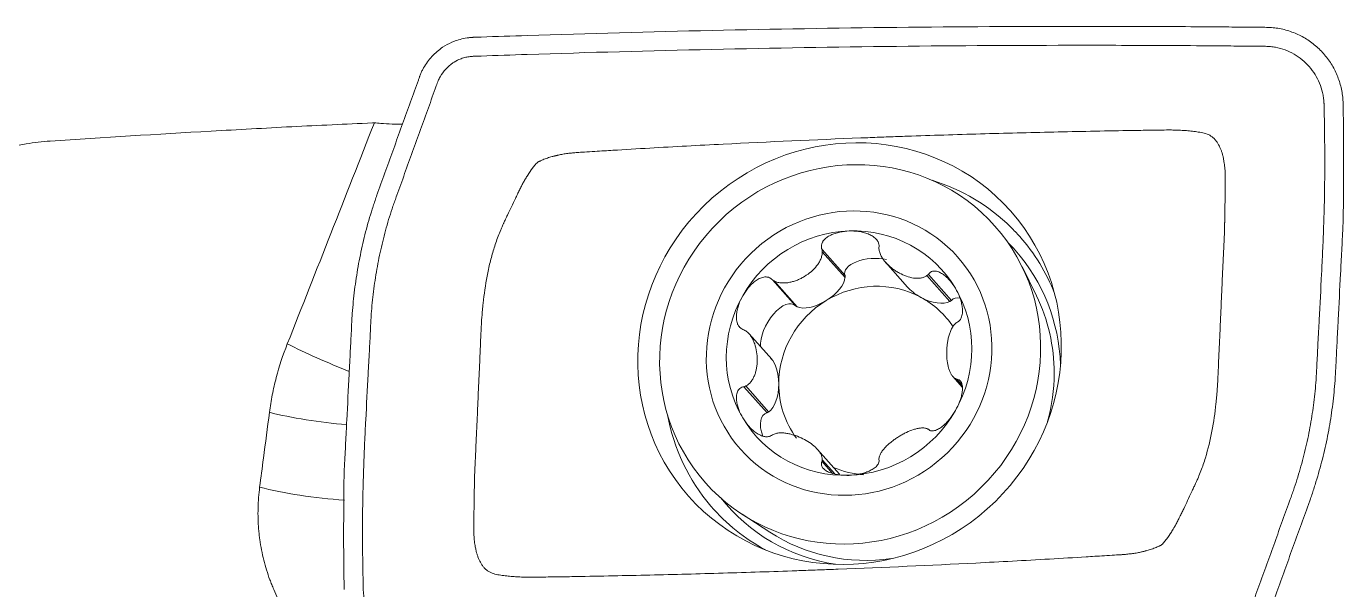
# Model space of a CAD drawing. Header units: millimetres. Extents: x -22 to 222, y -41 to 42.
# Drawn here: x 196.38 to 210, y 9.14 to 14.96 of the extents above; entities that cross this region are included whole.
import ezdxf

# ---------------------------------------------------------------- set-up
doc = ezdxf.new("R2010")
doc.units = ezdxf.units.MM
doc.layers.add('1', color=4, linetype='Continuous')

msp = doc.modelspace()

# ---------------------------------------------------------------- linework, layer by layer
at = {"layer": '1', "lineweight": 18}
for p, q in [((204.606, 12.654), (204.844, 12.385)), ((205.264, 12.523), (205.49, 12.267)), ((205.706, 12.398), (205.945, 12.129)), ((206.823, 12.177), (206.674, 12.481)), ((204.093, 12.342), (204.332, 12.073)), ((204.844, 12.385), (204.844, 12.366)), ((205.945, 12.129), (205.928, 12.119)), ((204.349, 12.064), (204.332, 12.073)), ((204.086, 11.52), (203.853, 11.783)), ((205.958, 11.342), (206.056, 11.231)), ((206, 11.313), (206.055, 11.251)), ((203.799, 11.236), (204.038, 10.967)), ((204.054, 10.977), (204.038, 10.967)), ((204.786, 10.333), (204.559, 10.588)), ((204.606, 10.463), (204.714, 10.34)), ((203.782, 9.917), (204.066, 9.733))]:
    msp.add_line(p, q, dxfattribs=at)
at = {"layer": '1', "lineweight": 13}
for p, q in [((204.607, 12.633), (204.844, 12.366)), ((204.112, 12.331), (204.349, 12.064)), ((205.691, 12.386), (205.928, 12.119)), ((205.985, 11.32), (206.056, 11.24)), ((203.818, 11.244), (204.054, 10.977)), ((204.607, 10.48), (204.737, 10.334))]:
    msp.add_line(p, q, dxfattribs=at)
at = {"layer": '1', "lineweight": 18}
for centre, major_axis in [((204.891, 11.579), (-1.664, -1.475)), ((204.897, 11.571), (1.497, 1.327))]:
    msp.add_ellipse(centre, major_axis=major_axis, ratio=0.965134, dxfattribs=at)
at = {"layer": '1', "lineweight": 13}
for centre, major_axis, ratio, start_param, end_param in [((205.064, 11.384), (1.586, 1.406), 0.965134, 0.063981, 0.531097), ((205.114, 11.328), (1.489, 1.32), 0.965134, 0, 0.055145), ((205.114, 11.328), (1.489, 1.32), 0.965134, -0.673704, 0), ((199.633, 11.557), (0.925, -0.38), 0.118622, -2.166191, -1.430372), ((199.497, 11.041), (0.993, -0.122), 0.176664, -2.204497, -1.353069), ((205.064, 11.384), (1.586, 1.406), 0.965134, 2.610438, 3.126248), ((199.402, 10.266), (0.993, -0.122), 0.176664, -2.212127, -1.279245), ((205.114, 11.328), (1.489, 1.32), 0.965134, 3.086488, -2.467946)]:
    msp.add_ellipse(centre, major_axis=major_axis, ratio=ratio, start_param=start_param, end_param=end_param, dxfattribs=at)
msp.add_ellipse((204.886, 11.584), major_axis=(1.122, 0.995), ratio=0.965134, dxfattribs=at)
at = {"layer": '1', "lineweight": 18}
for centre, major_axis, ratio, start_param, end_param in [((204.886, 11.584), (0.965, 0.855), 0.965134, 0.863026, 1.910223), ((204.886, 11.584), (0.965, 0.855), 0.965134, -0.184172, 0.863026), ((205.064, 11.384), (1.586, 1.406), 0.965134, 0, 0.063981), ((205.064, 11.384), (1.586, 1.406), 0.965134, -0.339812, 0), ((205.138, 12.419), (0.298, 0.014), 0.483959, 1.076639, -3.00289), ((204.576, 12.249), (0.257, 0.158), 0.471181, -1.578537, -0.291653), ((205.138, 11.3), (0.744, 0.66), 0.965134, 0.339427, 1.386624), ((205.7, 12.288), (0.259, -0.137), 0.500535, -2.249153, -1.585684), ((204.886, 11.584), (0.965, 0.855), 0.965134, 1.910223, 2.957421), ((204.164, 11.825), (0.151, 0.261), 0.47365, -0.147261, 2.539477), ((205.138, 11.3), (0.744, 0.66), 0.965134, 1.386624, 2.433822), ((204.576, 12.249), (0.257, 0.158), 0.471181, -2.865422, -1.578537), ((205.138, 11.3), (0.744, 0.66), 0.965134, -0.139159, 0.339427), ((205.7, 12.288), (0.259, -0.137), 0.500535, -1.585684, -0.298799), ((206.112, 11.893), (0.148, -0.252), 0.50343, 2.703432, -2.9721), ((204.886, 11.584), (0.965, 0.855), 0.965134, -1.23137, -0.184172), ((205.129, 11.31), (1.427, 1.265), 0.965134, -0.707771, -0.260683), ((204.014, 11.26), (0.003, 0.296), 0.489292, -1.548229, -0.437223), ((205.129, 11.31), (1.427, 1.265), 0.965134, -0.977064, -0.707771), ((204.014, 11.26), (0.003, 0.296), 0.489292, -2.835113, -1.548229), ((205.138, 11.3), (-0.744, -0.66), 0.965134, -0.707771, -0.087912), ((204.886, 11.584), (0.965, 0.855), 0.965134, 2.957421, -2.278567), ((204.164, 10.706), (0.148, -0.252), 0.50343, 2.989339, -1.927234), ((204.886, 11.584), (0.965, 0.855), 0.965134, -2.278567, -1.23137), ((205.138, 11.3), (0.744, 0.66), 0.965134, -2.714333, -2.379098), ((205.064, 11.384), (1.586, 1.406), 0.965134, 3.126248, -2.801741), ((205.129, 11.31), (1.427, 1.265), 0.965134, -2.880869, -2.173815)]:
    msp.add_ellipse(centre, major_axis=major_axis, ratio=ratio, start_param=start_param, end_param=end_param, dxfattribs=at)
for points, knots in [([(201, 14.85), (200.996, 14.849), (200.987, 14.849), (200.971, 14.848), (200.935, 14.844), (200.881, 14.835), (200.824, 14.817), (200.756, 14.79), (200.671, 14.743), (200.568, 14.656), (200.503, 14.566), (200.469, 14.502), (200.457, 14.474), (200.449, 14.454), (200.446, 14.446), (200.445, 14.443)], [0, 0, 0, 0, 0.016627, 0.041512, 0.066396, 0.165935, 0.265474, 0.315244, 0.464552, 0.66363, 0.862708, 0.912477, 0.962247, 0.987131, 1, 1, 1, 1]), ([(208.71, 14.958), (208.556, 14.959), (208.083, 14.962), (206.973, 14.965), (205.381, 14.956), (203.47, 14.924), (202.033, 14.885), (201.231, 14.858), (201.05, 14.851), (201.025, 14.85), (201.009, 14.85), (201.002, 14.85), (201, 14.85)], [0, 0, 0, 0, 0.060095, 0.184039, 0.431927, 0.679814, 0.927702, 0.989674, 0.993547, 0.997421, 0.999357, 1, 1, 1, 1]), ([(209.202, 14.953), (209.191, 14.953), (209.112, 14.954), (208.953, 14.955), (208.799, 14.957), (208.715, 14.957), (208.71, 14.958)], [0, 0, 0, 0, 0.058969, 0.484374, 0.970551, 1, 1, 1, 1]), ([(209.995, 14.158), (209.995, 14.159), (209.995, 14.166), (209.994, 14.179), (209.992, 14.213), (209.987, 14.264), (209.97, 14.352), (209.936, 14.458), (209.875, 14.577), (209.795, 14.684), (209.699, 14.776), (209.589, 14.852), (209.467, 14.908), (209.359, 14.938), (209.27, 14.95), (209.225, 14.953), (209.203, 14.953)], [0, 0, 0, 0, 0.003982, 0.017442, 0.030902, 0.08474, 0.138579, 0.246257, 0.353934, 0.461612, 0.56929, 0.676967, 0.784645, 0.892322, 0.946161, 1, 1, 1, 1]), ([(209.192, 14.757), (209.21, 14.756), (209.245, 14.755), (209.313, 14.745), (209.396, 14.722), (209.488, 14.679), (209.573, 14.62), (209.646, 14.549), (209.706, 14.467), (209.753, 14.376), (209.779, 14.295), (209.792, 14.227), (209.796, 14.189), (209.797, 14.164), (209.798, 14.151), (209.798, 14.137), (209.798, 14.117), (209.799, 14.092), (209.801, 13.994), (209.803, 13.826), (209.805, 13.588), (209.804, 13.351), (209.801, 13.154), (209.797, 13.025), (209.796, 12.971), (209.795, 12.951), (209.795, 12.939), (209.794, 12.929), (209.794, 12.919), (209.793, 12.907), (209.793, 12.892), (209.791, 12.842), (209.788, 12.758), (209.781, 12.6), (209.768, 12.323), (209.751, 12.007), (209.735, 11.701), (209.727, 11.542), (209.722, 11.444), (209.72, 11.395), (209.715, 11.317), (209.705, 11.181), (209.682, 10.988), (209.643, 10.757), (209.591, 10.528), (209.538, 10.34), (209.496, 10.209), (209.471, 10.135), (209.403, 9.949), (209.287, 9.627), (209.15, 9.248), (209.067, 9.016), (209.033, 8.924), (209.027, 8.907), (209.021, 8.892), (209.013, 8.874), (208.991, 8.831), (208.948, 8.771), (208.879, 8.713), (208.822, 8.681), (208.777, 8.663), (208.739, 8.652), (208.703, 8.645), (208.679, 8.643), (208.667, 8.642), (208.654, 8.641), (208.634, 8.641), (208.609, 8.64), (208.43, 8.634), (207.625, 8.606), (206.192, 8.567), (204.283, 8.535), (202.693, 8.526), (201.58, 8.529), (201.023, 8.533), (200.745, 8.536), (200.606, 8.537), (200.537, 8.538), (200.5, 8.538), (200.48, 8.538), (200.467, 8.539), (200.459, 8.539), (200.45, 8.539), (200.436, 8.54), (200.407, 8.542), (200.347, 8.55), (200.264, 8.573), (200.171, 8.617), (200.087, 8.675), (200.014, 8.746), (199.953, 8.828), (199.907, 8.919), (199.88, 9), (199.868, 9.068), (199.864, 9.106), (199.862, 9.131), (199.862, 9.144), (199.861, 9.158), (199.861, 9.178), (199.861, 9.203), (199.859, 9.301), (199.856, 9.47), (199.854, 9.707), (199.855, 9.944), (199.859, 10.142), (199.862, 10.27), (199.864, 10.324), (199.865, 10.344), (199.865, 10.357), (199.865, 10.366), (199.866, 10.376), (199.866, 10.389), (199.867, 10.404), (199.868, 10.453), (199.871, 10.537), (199.878, 10.695), (199.892, 10.972), (199.909, 11.288), (199.925, 11.595), (199.933, 11.753), (199.938, 11.852), (199.94, 11.901), (199.944, 11.979), (199.955, 12.114), (199.978, 12.308), (200.017, 12.538), (200.068, 12.767), (200.121, 12.956), (200.163, 13.086), (200.189, 13.16), (200.256, 13.346), (200.372, 13.668), (200.509, 14.047), (200.593, 14.279), (200.626, 14.371), (200.632, 14.388), (200.638, 14.403), (200.646, 14.421), (200.669, 14.465), (200.712, 14.524), (200.78, 14.582), (200.837, 14.614), (200.882, 14.632), (200.921, 14.644), (200.957, 14.65), (200.98, 14.652), (200.992, 14.653), (201.006, 14.654), (201.025, 14.654), (201.05, 14.655), (201.229, 14.662), (202.035, 14.689), (203.467, 14.728), (205.376, 14.76), (206.967, 14.769), (208.08, 14.766), (208.636, 14.762), (208.944, 14.759), (209.103, 14.758), (209.183, 14.757), (209.192, 14.757)], [0, 0, 0, 0, 0.001953, 0.003906, 0.007812, 0.011719, 0.015625, 0.019531, 0.023438, 0.027344, 0.03125, 0.033203, 0.035156, 0.035645, 0.036133, 0.036621, 0.037109, 0.038086, 0.039062, 0.046875, 0.054688, 0.0625, 0.070312, 0.074219, 0.075195, 0.075684, 0.076172, 0.076416, 0.07666, 0.077148, 0.077637, 0.078125, 0.082031, 0.085938, 0.09375, 0.109375, 0.117188, 0.124023, 0.125, 0.126953, 0.128906, 0.132812, 0.140625, 0.148438, 0.15625, 0.164062, 0.167969, 0.169922, 0.171875, 0.1875, 0.203125, 0.210938, 0.211914, 0.212402, 0.212891, 0.213867, 0.214844, 0.21875, 0.222656, 0.225586, 0.226562, 0.228516, 0.230469, 0.230957, 0.231445, 0.231934, 0.232422, 0.233398, 0.234375, 0.25, 0.3125, 0.375, 0.4375, 0.46875, 0.484375, 0.492188, 0.496094, 0.498047, 0.499023, 0.499634, 0.5, 0.500366, 0.500488, 0.500977, 0.501953, 0.503906, 0.507812, 0.511719, 0.515625, 0.519531, 0.523438, 0.527344, 0.53125, 0.533203, 0.535156, 0.535645, 0.536133, 0.536621, 0.537109, 0.538086, 0.539062, 0.546875, 0.554688, 0.5625, 0.570312, 0.574219, 0.575195, 0.575684, 0.576172, 0.576416, 0.57666, 0.577148, 0.577637, 0.578125, 0.582031, 0.585938, 0.59375, 0.609375, 0.617188, 0.624023, 0.625, 0.626953, 0.628906, 0.632812, 0.640625, 0.648438, 0.65625, 0.664062, 0.667969, 0.669922, 0.671875, 0.6875, 0.703125, 0.710938, 0.711914, 0.712402, 0.712891, 0.713867, 0.714844, 0.71875, 0.722656, 0.725586, 0.726562, 0.728516, 0.730469, 0.730957, 0.731445, 0.731934, 0.732422, 0.733398, 0.734375, 0.75, 0.8125, 0.875, 0.9375, 0.96875, 0.984375, 0.992188, 0.999023, 1, 1, 1, 1]), ([(200.445, 14.443), (200.444, 14.441), (200.44, 14.428), (200.409, 14.343), (200.323, 14.105), (200.187, 13.729), (200.077, 13.423), (200.019, 13.264), (200.017, 13.258)], [0, 0, 0, 0, 0.005762, 0.02963, 0.220574, 0.60246, 0.984346, 1, 1, 1, 1]), ([(209.916, 11.395), (209.917, 11.414), (209.919, 11.442), (209.924, 11.54), (209.932, 11.699), (209.947, 12.007), (209.964, 12.325), (209.978, 12.603), (209.986, 12.762), (209.99, 12.846), (209.993, 12.896), (209.993, 12.911), (209.994, 12.923), (209.995, 12.933), (209.995, 12.943), (209.995, 12.955), (209.995, 12.975), (209.996, 13.03), (209.998, 13.159), (210, 13.358), (210, 13.596), (209.999, 13.834), (209.997, 14.003), (209.996, 14.102), (209.995, 14.127), (209.995, 14.145), (209.995, 14.154), (209.995, 14.158)], [0, 0, 0, 0, 0.020172, 0.030957, 0.106451, 0.19273, 0.365288, 0.451567, 0.494707, 0.537846, 0.543238, 0.548631, 0.554023, 0.55672, 0.559416, 0.564808, 0.570201, 0.580986, 0.624125, 0.710404, 0.796683, 0.882962, 0.969241, 0.980026, 0.990811, 0.996203, 1, 1, 1, 1]), ([(196.623, 13.777), (197.178, 13.814), (197.733, 13.848), (198.566, 13.895), (198.844, 13.911), (199.4, 13.939), (199.678, 13.952), (199.957, 13.965)], [0, 0, 0, 0, 0.5, 0.5, 0.75, 0.75, 1, 1, 1, 1]), ([(200.263, 13.95), (200.228, 13.951), (200.195, 13.952), (200.121, 13.955), (200.081, 13.957), (200.043, 13.96)], [0, 0, 0, 0, 0.448543, 0.448543, 1, 1, 1, 1]), ([(202.064, 13.657), (202.068, 13.658), (202.086, 13.659), (202.144, 13.663), (202.296, 13.672), (202.501, 13.685), (202.955, 13.712), (203.803, 13.758), (204.564, 13.792), (205.135, 13.814), (205.294, 13.82), (205.548, 13.829), (205.992, 13.844), (206.624, 13.862), (207.253, 13.876), (207.706, 13.885), (207.912, 13.888), (208.062, 13.89), (208.12, 13.891), (208.14, 13.891), (208.143, 13.891)], [0, 0, 0, 0, 0.005977, 0.021447, 0.036918, 0.067858, 0.129739, 0.253502, 0.485556, 0.501026, 0.531967, 0.562907, 0.624789, 0.748551, 0.872313, 0.934194, 0.965135, 0.980605, 0.996075, 1, 1, 1, 1]), ([(208.143, 13.891), (208.168, 13.892), (208.179, 13.892), (208.204, 13.892), (208.235, 13.891), (208.278, 13.89), (208.329, 13.888), (208.39, 13.884), (208.452, 13.877), (208.502, 13.87), (208.543, 13.863), (208.583, 13.852), (208.62, 13.836), (208.653, 13.811), (208.673, 13.789), (208.692, 13.764), (208.713, 13.73), (208.73, 13.692), (208.743, 13.654), (208.75, 13.629), (208.756, 13.6), (208.764, 13.56), (208.771, 13.504), (208.775, 13.452), (208.776, 13.418), (208.776, 13.395), (208.776, 13.385), (208.776, 13.381), (208.776, 13.381)], [0, 0, 0, 0, 0.027382, 0.058743, 0.090103, 0.121463, 0.184183, 0.246904, 0.309624, 0.372345, 0.403705, 0.435065, 0.497785, 0.529146, 0.560506, 0.591866, 0.623226, 0.685947, 0.717307, 0.748667, 0.764347, 0.811387, 0.874108, 0.936828, 0.968188, 0.983869, 0.999549, 1, 1, 1, 1]), ([(196.378, 13.747), (196.085, 13.693), (195.792, 13.638), (195.205, 13.528), (194.911, 13.473), (194.029, 13.306), (193.44, 13.194), (192.703, 13.053), (192.555, 13.025), (192.389, 12.993), (192.371, 12.989), (192.334, 12.982), (192.278, 12.972), (192.223, 12.962), (192.111, 12.942), (192.036, 12.929), (191.811, 12.893), (191.66, 12.871), (191.431, 12.84), (191.354, 12.831), (191.239, 12.817), (191.2, 12.813), (191.123, 12.805), (190.931, 12.785), (190.74, 12.768), (190.438, 12.747), (190.289, 12.739), (190.066, 12.731), (189.993, 12.728), (189.883, 12.726), (189.846, 12.725), (189.773, 12.724), (189.736, 12.724), (189.556, 12.723), (189.415, 12.724), (189.143, 12.731), (189.012, 12.737), (188.758, 12.753), (188.635, 12.762), (188.489, 12.776), (188.46, 12.779), (188.403, 12.785), (188.32, 12.794), (188.241, 12.804), (188.09, 12.825), (187.998, 12.84), (187.894, 12.86), (187.874, 12.864), (187.845, 12.87), (187.835, 12.872), (187.817, 12.876), (187.771, 12.886), (187.729, 12.896), (187.669, 12.912), (187.642, 12.92), (187.606, 12.932), (187.595, 12.935), (187.579, 12.941), (187.574, 12.943), (187.564, 12.947), (187.559, 12.949), (187.514, 12.965), (187.476, 12.978), (187.422, 12.993), (187.404, 12.998), (187.37, 13.006), (187.354, 13.009), (187.274, 13.023), (187.219, 13.025), (187.127, 13.01), (187.09, 12.993), (187.049, 12.953), (187.038, 12.937), (187.025, 12.91), (187.022, 12.901), (187.016, 12.88), (187.013, 12.869), (187.006, 12.812), (187.011, 12.756), (187.045, 12.629), (187.074, 12.556), (187.158, 12.395), (187.213, 12.305), (187.291, 12.196), (187.3, 12.184), (187.319, 12.159), (187.328, 12.147), (187.357, 12.109), (187.416, 12.032), (187.484, 11.952), (187.629, 11.789), (187.738, 11.675), (187.986, 11.44), (188.123, 11.319), (188.35, 11.133), (188.429, 11.07), (188.594, 10.944), (188.68, 10.881), (188.945, 10.692), (189.133, 10.566), (189.529, 10.319), (189.738, 10.197), (190.067, 10.017), (190.179, 9.958), (190.351, 9.87), (190.409, 9.841), (190.525, 9.783), (190.584, 9.755), (190.88, 9.614), (191.123, 9.506), (191.622, 9.299), (191.877, 9.201), (192.398, 9.015), (192.664, 8.927), (193.207, 8.763), (193.483, 8.686), (193.905, 8.58), (194.047, 8.545), (194.332, 8.48), (194.476, 8.449), (194.908, 8.361), (195.199, 8.309), (195.785, 8.215), (196.08, 8.174), (196.378, 8.14)], [0, 0, 0, 0, 0.03125, 0.03125, 0.0625, 0.0625, 0.125, 0.125, 0.140625, 0.140625, 0.142578, 0.142578, 0.144531, 0.148437, 0.148437, 0.15625, 0.15625, 0.171875, 0.171875, 0.179687, 0.179687, 0.183594, 0.183594, 0.1875, 0.203125, 0.203125, 0.21875, 0.21875, 0.226562, 0.226562, 0.230469, 0.230469, 0.234375, 0.234375, 0.25, 0.25, 0.265625, 0.265625, 0.28125, 0.28125, 0.285156, 0.285156, 0.289062, 0.296875, 0.296875, 0.3125, 0.3125, 0.316406, 0.316406, 0.318359, 0.318359, 0.320312, 0.328125, 0.328125, 0.335937, 0.335937, 0.339844, 0.339844, 0.341797, 0.341797, 0.34375, 0.34375, 0.359375, 0.359375, 0.367187, 0.367187, 0.375, 0.375, 0.40625, 0.40625, 0.4375, 0.4375, 0.453125, 0.453125, 0.460937, 0.460937, 0.46875, 0.46875, 0.5, 0.5, 0.53125, 0.53125, 0.5625, 0.5625, 0.566406, 0.566406, 0.570312, 0.570312, 0.578125, 0.59375, 0.59375, 0.625, 0.625, 0.65625, 0.65625, 0.671875, 0.671875, 0.6875, 0.6875, 0.71875, 0.71875, 0.75, 0.75, 0.765625, 0.765625, 0.773437, 0.773437, 0.78125, 0.78125, 0.8125, 0.8125, 0.84375, 0.84375, 0.875, 0.875, 0.90625, 0.90625, 0.921875, 0.921875, 0.9375, 0.9375, 0.96875, 0.96875, 1, 1, 1, 1]), ([(201.673, 13.563), (201.673, 13.563), (201.674, 13.563), (201.676, 13.564), (201.679, 13.566), (201.686, 13.569), (201.7, 13.575), (201.727, 13.587), (201.767, 13.602), (201.803, 13.613), (201.825, 13.619), (201.831, 13.62), (201.834, 13.621), (201.837, 13.622), (201.843, 13.623), (201.852, 13.626), (201.862, 13.628), (201.883, 13.633), (201.916, 13.64), (201.955, 13.646), (201.989, 13.651), (202.015, 13.653), (202.033, 13.655), (202.05, 13.656), (202.048, 13.656), (202.064, 13.657)], [0, 0, 0, 0, 0.000109, 0.007969, 0.015828, 0.031546, 0.062982, 0.125855, 0.2516, 0.377346, 0.408782, 0.416641, 0.4245, 0.432359, 0.440218, 0.471655, 0.503091, 0.518809, 0.628837, 0.754582, 0.817455, 0.880328, 0.9432, 0.974637, 1, 1, 1, 1]), ([(201.477, 13.269), (201.48, 13.276), (201.487, 13.29), (201.5, 13.315), (201.511, 13.337), (201.52, 13.353), (201.523, 13.358), (201.526, 13.363), (201.529, 13.369), (201.534, 13.377), (201.545, 13.396), (201.57, 13.437), (201.603, 13.486), (201.635, 13.527), (201.653, 13.546), (201.662, 13.555), (201.667, 13.559), (201.67, 13.561), (201.672, 13.562), (201.673, 13.563)], [0, 0, 0, 0, 0.06245, 0.124961, 0.249982, 0.265609, 0.281237, 0.300772, 0.312492, 0.343748, 0.375003, 0.500024, 0.750066, 0.875088, 0.937598, 0.968853, 0.984481, 0.992295, 1, 1, 1, 1]), ([(208.776, 13.381), (208.776, 13.378), (208.776, 13.363), (208.776, 13.341), (208.775, 13.307), (208.774, 13.224), (208.773, 13.117), (208.771, 13.017), (208.77, 12.959), (208.77, 12.942), (208.77, 12.934), (208.769, 12.926), (208.769, 12.909), (208.769, 12.89), (208.768, 12.871), (208.768, 12.859), (208.768, 12.856), (208.768, 12.851)], [0, 0, 0, 0, 0.011289, 0.062162, 0.124775, 0.25, 0.50045, 0.750901, 0.813514, 0.829167, 0.84482, 0.860473, 0.876126, 0.938739, 0.970045, 0.985698, 1, 1, 1, 1]), ([(200.017, 13.258), (200.012, 13.245), (200.001, 13.213), (199.977, 13.142), (199.933, 13.005), (199.877, 12.808), (199.824, 12.57), (199.783, 12.328), (199.759, 12.127), (199.748, 11.985), (199.744, 11.923), (199.743, 11.902), (199.743, 11.9)], [0, 0, 0, 0, 0.029559, 0.07354, 0.161503, 0.337428, 0.513353, 0.689279, 0.865204, 0.953166, 0.997148, 1, 1, 1, 1]), ([(201.313, 12.924), (201.314, 12.927), (201.318, 12.936), (201.325, 12.951), (201.333, 12.967), (201.343, 12.988), (201.364, 13.034), (201.394, 13.097), (201.428, 13.169), (201.452, 13.219), (201.467, 13.248), (201.473, 13.263), (201.477, 13.269), (201.477, 13.269)], [0, 0, 0, 0, 0.014067, 0.061013, 0.123608, 0.186204, 0.248799, 0.49918, 0.749561, 0.874752, 0.937347, 0.999942, 1, 1, 1, 1]), ([(201.081, 11.816), (201.083, 11.866), (201.088, 11.959), (201.105, 12.146), (201.132, 12.334), (201.172, 12.52), (201.21, 12.658), (201.248, 12.77), (201.279, 12.848), (201.295, 12.885), (201.306, 12.91), (201.311, 12.92), (201.313, 12.924), (201.313, 12.924)], [0, 0, 0, 0, 0.121163, 0.246485, 0.497129, 0.62245, 0.747772, 0.873094, 0.935755, 0.967086, 0.982751, 0.998416, 1, 1, 1, 1]), ([(204.886, 12.847), (204.853, 12.846), (204.821, 12.842), (204.773, 12.832), (204.757, 12.827), (204.726, 12.817), (204.71, 12.811), (204.681, 12.797), (204.667, 12.788), (204.648, 12.774), (204.641, 12.769), (204.63, 12.757), (204.624, 12.751), (204.617, 12.742), (204.615, 12.738), (204.611, 12.732), (204.609, 12.728), (204.604, 12.717), (204.602, 12.709), (204.6, 12.698), (204.599, 12.694), (204.599, 12.686), (204.599, 12.682), (204.601, 12.67), (204.603, 12.662), (204.606, 12.654)], [0, 0, 0, 0, 0.25, 0.25, 0.375, 0.375, 0.5, 0.5, 0.625, 0.625, 0.6875, 0.6875, 0.75, 0.75, 0.78125, 0.78125, 0.8125, 0.8125, 0.875, 0.875, 0.90625, 0.90625, 0.9375, 0.9375, 1, 1, 1, 1]), ([(204.886, 12.847), (204.919, 12.848), (204.952, 12.847), (205.001, 12.84), (205.018, 12.836), (205.05, 12.828), (205.066, 12.823), (205.097, 12.811), (205.112, 12.804), (205.133, 12.791), (205.14, 12.786), (205.153, 12.776), (205.159, 12.77), (205.17, 12.758), (205.175, 12.751), (205.182, 12.741), (205.184, 12.737), (205.188, 12.73), (205.189, 12.726), (205.193, 12.714), (205.195, 12.706), (205.196, 12.69), (205.195, 12.683), (205.194, 12.675)], [0, 0, 0, 0, 0.25, 0.25, 0.375, 0.375, 0.5, 0.5, 0.625, 0.625, 0.6875, 0.6875, 0.75, 0.75, 0.8125, 0.8125, 0.84375, 0.84375, 0.875, 0.875, 0.9375, 0.9375, 1, 1, 1, 1]), ([(208.768, 12.851), (208.768, 12.851), (208.768, 12.845), (208.767, 12.827), (208.766, 12.797), (208.763, 12.741), (208.758, 12.631), (208.751, 12.474), (208.742, 12.286), (208.734, 12.097), (208.726, 11.907), (208.717, 11.719), (208.71, 11.566), (208.704, 11.432), (208.702, 11.37), (208.7, 11.343), (208.7, 11.343)], [0, 0, 0, 0, 0.001347, 0.016946, 0.032546, 0.063745, 0.126144, 0.250941, 0.375739, 0.500536, 0.625333, 0.750131, 0.874928, 0.937327, 0.999725, 1, 1, 1, 1]), ([(204.112, 12.331), (204.124, 12.324), (204.136, 12.319), (204.156, 12.314), (204.163, 12.313), (204.176, 12.311), (204.183, 12.31), (204.204, 12.309), (204.217, 12.309), (204.245, 12.311), (204.258, 12.313), (204.286, 12.319), (204.299, 12.322), (204.326, 12.33), (204.339, 12.335), (204.365, 12.345), (204.377, 12.351), (204.402, 12.363), (204.414, 12.37), (204.45, 12.392), (204.473, 12.408), (204.514, 12.444), (204.534, 12.464), (204.559, 12.496), (204.567, 12.507), (204.581, 12.531), (204.587, 12.543), (204.595, 12.561), (204.597, 12.567), (204.601, 12.58), (204.603, 12.587), (204.607, 12.606), (204.608, 12.619), (204.607, 12.633)], [0, 0, 0, 0, 0.0625, 0.0625, 0.09375, 0.09375, 0.125, 0.125, 0.1875, 0.1875, 0.25, 0.25, 0.3125, 0.3125, 0.375, 0.375, 0.4375, 0.4375, 0.5, 0.5, 0.625, 0.625, 0.75, 0.75, 0.8125, 0.8125, 0.875, 0.875, 0.90625, 0.90625, 0.9375, 0.9375, 1, 1, 1, 1]), ([(205.196, 12.653), (205.197, 12.64), (205.201, 12.627), (205.208, 12.608), (205.211, 12.601), (205.217, 12.589), (205.22, 12.583), (205.23, 12.565), (205.238, 12.554), (205.255, 12.532), (205.265, 12.521), (205.284, 12.501), (205.294, 12.491), (205.315, 12.473), (205.325, 12.464), (205.348, 12.447), (205.359, 12.44), (205.382, 12.425), (205.394, 12.418), (205.429, 12.399), (205.454, 12.388), (205.503, 12.371), (205.528, 12.364), (205.565, 12.359), (205.577, 12.358), (205.602, 12.358), (205.614, 12.358), (205.632, 12.361), (205.637, 12.362), (205.649, 12.365), (205.655, 12.367), (205.671, 12.373), (205.682, 12.379), (205.691, 12.386)], [0, 0, 0, 0, 0.0625, 0.0625, 0.09375, 0.09375, 0.125, 0.125, 0.1875, 0.1875, 0.25, 0.25, 0.3125, 0.3125, 0.375, 0.375, 0.4375, 0.4375, 0.5, 0.5, 0.625, 0.625, 0.75, 0.75, 0.8125, 0.8125, 0.875, 0.875, 0.90625, 0.90625, 0.9375, 0.9375, 1, 1, 1, 1]), ([(205.986, 12.254), (205.969, 12.282), (205.951, 12.308), (205.92, 12.344), (205.909, 12.356), (205.886, 12.377), (205.874, 12.387), (205.849, 12.405), (205.836, 12.413), (205.816, 12.422), (205.809, 12.425), (205.795, 12.43), (205.787, 12.431), (205.777, 12.432), (205.773, 12.433), (205.766, 12.433), (205.762, 12.432), (205.752, 12.431), (205.745, 12.429), (205.735, 12.425), (205.732, 12.424), (205.726, 12.42), (205.723, 12.418), (205.715, 12.41), (205.71, 12.405), (205.706, 12.398)], [0, 0, 0, 0, 0.25, 0.25, 0.375, 0.375, 0.5, 0.5, 0.625, 0.625, 0.6875, 0.6875, 0.75, 0.75, 0.78125, 0.78125, 0.8125, 0.8125, 0.875, 0.875, 0.90625, 0.90625, 0.9375, 0.9375, 1, 1, 1, 1]), ([(203.787, 12.177), (203.803, 12.206), (203.822, 12.233), (203.854, 12.272), (203.865, 12.284), (203.889, 12.307), (203.902, 12.318), (203.929, 12.338), (203.943, 12.347), (203.965, 12.358), (203.972, 12.361), (203.988, 12.366), (203.996, 12.368), (204.012, 12.371), (204.02, 12.372), (204.033, 12.371), (204.037, 12.371), (204.045, 12.37), (204.049, 12.369), (204.06, 12.365), (204.068, 12.362), (204.081, 12.353), (204.087, 12.348), (204.093, 12.342)], [0, 0, 0, 0, 0.25, 0.25, 0.375, 0.375, 0.5, 0.5, 0.625, 0.625, 0.6875, 0.6875, 0.75, 0.75, 0.8125, 0.8125, 0.84375, 0.84375, 0.875, 0.875, 0.9375, 0.9375, 1, 1, 1, 1]), ([(203.787, 12.177), (203.771, 12.148), (203.756, 12.118), (203.74, 12.07), (203.735, 12.055), (203.727, 12.022), (203.724, 12.006), (203.721, 11.972), (203.72, 11.956), (203.722, 11.931), (203.723, 11.923), (203.726, 11.906), (203.729, 11.898), (203.733, 11.886), (203.734, 11.883), (203.738, 11.875), (203.74, 11.871), (203.746, 11.861), (203.751, 11.854), (203.76, 11.846), (203.763, 11.843), (203.77, 11.838), (203.773, 11.836), (203.784, 11.83), (203.791, 11.827), (203.799, 11.825)], [0, 0, 0, 0, 0.25, 0.25, 0.375, 0.375, 0.5, 0.5, 0.625, 0.625, 0.6875, 0.6875, 0.75, 0.75, 0.78125, 0.78125, 0.8125, 0.8125, 0.875, 0.875, 0.90625, 0.90625, 0.9375, 0.9375, 1, 1, 1, 1]), ([(205.986, 12.254), (206.002, 12.226), (206.017, 12.197), (206.034, 12.151), (206.039, 12.135), (206.048, 12.103), (206.052, 12.087), (206.057, 12.054), (206.058, 12.038), (206.058, 12.013), (206.058, 12.004), (206.056, 11.988), (206.055, 11.98), (206.051, 11.964), (206.048, 11.956), (206.043, 11.945), (206.042, 11.941), (206.038, 11.934), (206.036, 11.931), (206.029, 11.922), (206.024, 11.917), (206.012, 11.908), (206.007, 11.905), (206, 11.902)], [0, 0, 0, 0, 0.25, 0.25, 0.375, 0.375, 0.5, 0.5, 0.625, 0.625, 0.6875, 0.6875, 0.75, 0.75, 0.8125, 0.8125, 0.84375, 0.84375, 0.875, 0.875, 0.9375, 0.9375, 1, 1, 1, 1]), ([(199.743, 11.9), (199.742, 11.882), (199.741, 11.853), (199.736, 11.755), (199.728, 11.596), (199.712, 11.288), (199.696, 10.971), (199.682, 10.692), (199.674, 10.534), (199.669, 10.449), (199.667, 10.4), (199.666, 10.385), (199.665, 10.372), (199.665, 10.362), (199.665, 10.352), (199.664, 10.34), (199.664, 10.32), (199.663, 10.265), (199.661, 10.136), (199.66, 9.938), (199.659, 9.699), (199.66, 9.461), (199.662, 9.292), (199.664, 9.193), (199.664, 9.168), (199.665, 9.15), (199.665, 9.141), (199.665, 9.138)], [0, 0, 0, 0, 0.020171, 0.030956, 0.10645, 0.192729, 0.365287, 0.451566, 0.494705, 0.537845, 0.543237, 0.54863, 0.554022, 0.556718, 0.559414, 0.564807, 0.570199, 0.580984, 0.624124, 0.710403, 0.796682, 0.88296, 0.969239, 0.980024, 0.990809, 0.996202, 1, 1, 1, 1]), ([(205.985, 11.889), (205.976, 11.881), (205.968, 11.872), (205.957, 11.856), (205.954, 11.85), (205.947, 11.839), (205.944, 11.833), (205.936, 11.815), (205.931, 11.802), (205.922, 11.776), (205.918, 11.763), (205.911, 11.736), (205.908, 11.723), (205.903, 11.695), (205.901, 11.681), (205.898, 11.654), (205.897, 11.64), (205.896, 11.612), (205.895, 11.598), (205.895, 11.557), (205.897, 11.531), (205.903, 11.478), (205.908, 11.453), (205.918, 11.418), (205.922, 11.406), (205.931, 11.385), (205.936, 11.374), (205.944, 11.36), (205.947, 11.355), (205.954, 11.347), (205.957, 11.342), (205.968, 11.331), (205.976, 11.325), (205.985, 11.32)], [0, 0, 0, 0, 0.0625, 0.0625, 0.09375, 0.09375, 0.125, 0.125, 0.1875, 0.1875, 0.25, 0.25, 0.3125, 0.3125, 0.375, 0.375, 0.4375, 0.4375, 0.5, 0.5, 0.625, 0.625, 0.75, 0.75, 0.8125, 0.8125, 0.875, 0.875, 0.90625, 0.90625, 0.9375, 0.9375, 1, 1, 1, 1]), ([(201.013, 10.307), (201.013, 10.307), (201.013, 10.313), (201.014, 10.331), (201.016, 10.361), (201.018, 10.417), (201.023, 10.527), (201.03, 10.684), (201.039, 10.873), (201.047, 11.061), (201.055, 11.25), (201.064, 11.438), (201.071, 11.596), (201.076, 11.721), (201.079, 11.784), (201.08, 11.81)], [0, 0, 0, 0, 0.001347, 0.016951, 0.032555, 0.063763, 0.126179, 0.25101, 0.375842, 0.500674, 0.625505, 0.750337, 0.875168, 0.937584, 1, 1, 1, 1]), ([(203.818, 11.244), (203.829, 11.249), (203.84, 11.256), (203.854, 11.269), (203.858, 11.273), (203.866, 11.282), (203.87, 11.287), (203.882, 11.302), (203.888, 11.313), (203.9, 11.336), (203.905, 11.347), (203.915, 11.372), (203.919, 11.384), (203.925, 11.409), (203.928, 11.422), (203.932, 11.449), (203.934, 11.462), (203.936, 11.489), (203.937, 11.502), (203.937, 11.543), (203.934, 11.571), (203.926, 11.626), (203.919, 11.653), (203.905, 11.693), (203.9, 11.706), (203.888, 11.731), (203.882, 11.743), (203.87, 11.76), (203.866, 11.766), (203.858, 11.777), (203.854, 11.782), (203.84, 11.797), (203.829, 11.806), (203.818, 11.813)], [0, 0, 0, 0, 0.0625, 0.0625, 0.09375, 0.09375, 0.125, 0.125, 0.1875, 0.1875, 0.25, 0.25, 0.3125, 0.3125, 0.375, 0.375, 0.4375, 0.4375, 0.5, 0.5, 0.625, 0.625, 0.75, 0.75, 0.8125, 0.8125, 0.875, 0.875, 0.90625, 0.90625, 0.9375, 0.9375, 1, 1, 1, 1]), ([(199.077, 11.679), (199.031, 11.565), (198.993, 11.449), (198.947, 11.272), (198.933, 11.212), (198.91, 11.092), (198.9, 11.032), (198.892, 10.972)], [0, 0, 0, 0, 0.5, 0.5, 0.75, 0.75, 1, 1, 1, 1]), ([(205.986, 10.991), (206.002, 11.02), (206.017, 11.05), (206.034, 11.096), (206.039, 11.111), (206.048, 11.142), (206.052, 11.158), (206.057, 11.19), (206.058, 11.205), (206.058, 11.228), (206.058, 11.236), (206.056, 11.25), (206.055, 11.258), (206.052, 11.268), (206.051, 11.271), (206.048, 11.277), (206.047, 11.281), (206.042, 11.289), (206.038, 11.294), (206.031, 11.301), (206.029, 11.303), (206.024, 11.306), (206.021, 11.308), (206.013, 11.311), (206.007, 11.313), (206, 11.313)], [0, 0, 0, 0, 0.25, 0.25, 0.375, 0.375, 0.5, 0.5, 0.625, 0.625, 0.6875, 0.6875, 0.75, 0.75, 0.78125, 0.78125, 0.8125, 0.8125, 0.875, 0.875, 0.90625, 0.90625, 0.9375, 0.9375, 1, 1, 1, 1]), ([(208.7, 11.343), (208.7, 11.336), (208.7, 11.323), (208.698, 11.299), (208.696, 11.261), (208.691, 11.176), (208.676, 11.013), (208.643, 10.777), (208.587, 10.545), (208.533, 10.388), (208.502, 10.31), (208.486, 10.273), (208.475, 10.248), (208.47, 10.238), (208.468, 10.234), (208.468, 10.234)], [0, 0, 0, 0, 0.01533, 0.030935, 0.062144, 0.124562, 0.2494, 0.499074, 0.748748, 0.873585, 0.936004, 0.967213, 0.982817, 0.998422, 1, 1, 1, 1]), ([(209.642, 10.038), (209.647, 10.05), (209.659, 10.082), (209.683, 10.154), (209.727, 10.29), (209.782, 10.487), (209.836, 10.726), (209.877, 10.967), (209.901, 11.168), (209.912, 11.31), (209.915, 11.372), (209.916, 11.394), (209.916, 11.395)], [0, 0, 0, 0, 0.029563, 0.073545, 0.161507, 0.337432, 0.513357, 0.689282, 0.865207, 0.953169, 0.99715, 1, 1, 1, 1]), ([(203.787, 10.914), (203.771, 10.941), (203.756, 10.97), (203.74, 11.015), (203.735, 11.03), (203.727, 11.061), (203.724, 11.077), (203.721, 11.108), (203.72, 11.123), (203.722, 11.146), (203.723, 11.154), (203.726, 11.169), (203.729, 11.176), (203.734, 11.19), (203.738, 11.197), (203.744, 11.206), (203.747, 11.209), (203.752, 11.214), (203.754, 11.217), (203.763, 11.224), (203.77, 11.228), (203.784, 11.233), (203.791, 11.235), (203.799, 11.236)], [0, 0, 0, 0, 0.25, 0.25, 0.375, 0.375, 0.5, 0.5, 0.625, 0.625, 0.6875, 0.6875, 0.75, 0.75, 0.8125, 0.8125, 0.84375, 0.84375, 0.875, 0.875, 0.9375, 0.9375, 1, 1, 1, 1]), ([(198.892, 10.972), (198.872, 10.814), (198.851, 10.655), (198.817, 10.397), (198.804, 10.298), (198.791, 10.199)], [0, 0, 0, 0, 0.614984, 0.614984, 1, 1, 1, 1]), ([(203.787, 10.914), (203.803, 10.886), (203.822, 10.859), (203.854, 10.822), (203.865, 10.81), (203.889, 10.787), (203.902, 10.777), (203.928, 10.757), (203.942, 10.748), (203.965, 10.737), (203.972, 10.733), (203.988, 10.727), (203.996, 10.725), (204.008, 10.722), (204.012, 10.721), (204.02, 10.72), (204.024, 10.719), (204.037, 10.719), (204.045, 10.719), (204.056, 10.721), (204.06, 10.722), (204.067, 10.724), (204.071, 10.726), (204.081, 10.731), (204.087, 10.735), (204.093, 10.739)], [0, 0, 0, 0, 0.25, 0.25, 0.375, 0.375, 0.5, 0.5, 0.625, 0.625, 0.6875, 0.6875, 0.75, 0.75, 0.78125, 0.78125, 0.8125, 0.8125, 0.875, 0.875, 0.90625, 0.90625, 0.9375, 0.9375, 1, 1, 1, 1]), ([(205.986, 10.991), (205.969, 10.962), (205.951, 10.934), (205.92, 10.894), (205.909, 10.882), (205.886, 10.857), (205.874, 10.846), (205.849, 10.824), (205.836, 10.814), (205.815, 10.801), (205.809, 10.797), (205.794, 10.791), (205.787, 10.787), (205.773, 10.783), (205.766, 10.781), (205.755, 10.779), (205.752, 10.779), (205.745, 10.779), (205.741, 10.779), (205.732, 10.781), (205.726, 10.782), (205.715, 10.788), (205.71, 10.792), (205.706, 10.796)], [0, 0, 0, 0, 0.25, 0.25, 0.375, 0.375, 0.5, 0.5, 0.625, 0.625, 0.6875, 0.6875, 0.75, 0.75, 0.8125, 0.8125, 0.84375, 0.84375, 0.875, 0.875, 0.9375, 0.9375, 1, 1, 1, 1]), ([(205.196, 10.501), (205.197, 10.511), (205.201, 10.522), (205.208, 10.538), (205.211, 10.544), (205.217, 10.554), (205.22, 10.559), (205.231, 10.575), (205.238, 10.585), (205.256, 10.605), (205.265, 10.614), (205.284, 10.633), (205.294, 10.642), (205.315, 10.66), (205.326, 10.669), (205.348, 10.685), (205.359, 10.693), (205.382, 10.709), (205.394, 10.717), (205.418, 10.731), (205.43, 10.738), (205.454, 10.751), (205.466, 10.758), (205.503, 10.775), (205.528, 10.785), (205.559, 10.795), (205.565, 10.797), (205.577, 10.801), (205.583, 10.802), (205.602, 10.806), (205.614, 10.808), (205.631, 10.81), (205.637, 10.811), (205.649, 10.811), (205.654, 10.811), (205.671, 10.809), (205.682, 10.807), (205.691, 10.803)], [0, 0, 0, 0, 0.0625, 0.0625, 0.09375, 0.09375, 0.125, 0.125, 0.1875, 0.1875, 0.25, 0.25, 0.3125, 0.3125, 0.375, 0.375, 0.4375, 0.4375, 0.5, 0.5, 0.5625, 0.5625, 0.625, 0.625, 0.75, 0.75, 0.78125, 0.78125, 0.8125, 0.8125, 0.875, 0.875, 0.90625, 0.90625, 0.9375, 0.9375, 1, 1, 1, 1]), ([(204.112, 10.747), (204.118, 10.75), (204.124, 10.752), (204.137, 10.755), (204.143, 10.756), (204.163, 10.759), (204.177, 10.76), (204.197, 10.759), (204.204, 10.759), (204.218, 10.758), (204.225, 10.757), (204.245, 10.754), (204.259, 10.751), (204.286, 10.745), (204.299, 10.741), (204.326, 10.733), (204.339, 10.729), (204.377, 10.714), (204.402, 10.702), (204.45, 10.677), (204.472, 10.663), (204.514, 10.632), (204.533, 10.616), (204.559, 10.59), (204.566, 10.58), (204.581, 10.562), (204.587, 10.552), (204.595, 10.537), (204.597, 10.532), (204.601, 10.522), (204.603, 10.517), (204.607, 10.501), (204.608, 10.491), (204.607, 10.48)], [0, 0, 0, 0, 0.03125, 0.03125, 0.0625, 0.0625, 0.125, 0.125, 0.15625, 0.15625, 0.1875, 0.1875, 0.25, 0.25, 0.3125, 0.3125, 0.375, 0.375, 0.5, 0.5, 0.625, 0.625, 0.75, 0.75, 0.8125, 0.8125, 0.875, 0.875, 0.90625, 0.90625, 0.9375, 0.9375, 1, 1, 1, 1]), ([(204.886, 10.32), (204.853, 10.319), (204.821, 10.321), (204.773, 10.327), (204.757, 10.329), (204.726, 10.336), (204.71, 10.341), (204.681, 10.351), (204.667, 10.357), (204.641, 10.372), (204.629, 10.381), (204.615, 10.396), (204.61, 10.401), (204.604, 10.413), (204.601, 10.419), (204.599, 10.431), (204.599, 10.438), (204.601, 10.45), (204.603, 10.457), (204.606, 10.463)], [0, 0, 0, 0, 0.25, 0.25, 0.375, 0.375, 0.5, 0.5, 0.625, 0.625, 0.75, 0.75, 0.8125, 0.8125, 0.875, 0.875, 0.9375, 0.9375, 1, 1, 1, 1]), ([(204.886, 10.32), (204.919, 10.322), (204.952, 10.325), (205.001, 10.335), (205.018, 10.338), (205.05, 10.348), (205.066, 10.353), (205.097, 10.366), (205.112, 10.373), (205.133, 10.385), (205.14, 10.39), (205.153, 10.399), (205.159, 10.404), (205.17, 10.415), (205.175, 10.421), (205.182, 10.43), (205.184, 10.433), (205.188, 10.439), (205.189, 10.443), (205.193, 10.452), (205.195, 10.459), (205.196, 10.471), (205.195, 10.477), (205.194, 10.483)], [0, 0, 0, 0, 0.25, 0.25, 0.375, 0.375, 0.5, 0.5, 0.625, 0.625, 0.6875, 0.6875, 0.75, 0.75, 0.8125, 0.8125, 0.84375, 0.84375, 0.875, 0.875, 0.9375, 0.9375, 1, 1, 1, 1]), ([(201.005, 9.777), (201.005, 9.78), (201.005, 9.795), (201.005, 9.818), (201.006, 9.851), (201.007, 9.934), (201.008, 10.041), (201.01, 10.141), (201.011, 10.199), (201.011, 10.216), (201.012, 10.224), (201.012, 10.232), (201.012, 10.249), (201.012, 10.268), (201.013, 10.287), (201.013, 10.299), (201.013, 10.303), (201.013, 10.307)], [0, 0, 0, 0, 0.01129, 0.062162, 0.124775, 0.25, 0.500451, 0.750901, 0.813514, 0.829167, 0.84482, 0.860473, 0.876126, 0.938739, 0.970045, 0.985698, 1, 1, 1, 1]), ([(208.468, 10.234), (208.467, 10.231), (208.463, 10.222), (208.456, 10.207), (208.448, 10.191), (208.438, 10.17), (208.417, 10.124), (208.387, 10.061), (208.353, 9.989), (208.329, 9.939), (208.315, 9.91), (208.308, 9.896), (208.304, 9.889), (208.304, 9.889)], [0, 0, 0, 0, 0.014066, 0.061013, 0.123608, 0.186204, 0.248799, 0.49918, 0.749561, 0.874752, 0.937347, 0.999942, 1, 1, 1, 1]), ([(198.791, 10.199), (198.782, 10.126), (198.77, 9.98), (198.775, 9.836), (198.782, 9.745), (198.784, 9.727), (198.788, 9.691), (198.79, 9.673), (198.797, 9.619), (198.803, 9.584), (198.824, 9.478), (198.841, 9.409), (198.873, 9.307), (198.884, 9.273), (198.903, 9.223), (198.909, 9.207), (198.922, 9.174), (198.929, 9.157), (198.95, 9.108), (198.965, 9.076), (198.994, 9.012), (199.01, 8.98), (199.088, 8.825), (199.156, 8.709), (199.254, 8.575), (199.285, 8.536), (199.316, 8.498), (199.338, 8.473), (199.349, 8.46), (199.405, 8.4), (199.452, 8.354), (199.551, 8.27), (199.603, 8.231), (199.685, 8.178), (199.714, 8.161), (199.772, 8.129), (199.802, 8.113), (199.893, 8.071), (199.956, 8.046), (200.083, 8.005), (200.147, 7.988), (200.213, 7.975)], [0, 0, 0, 0, 0.071646, 0.143292, 0.143292, 0.161204, 0.161204, 0.179115, 0.179115, 0.214938, 0.214938, 0.286584, 0.286584, 0.322407, 0.322407, 0.340319, 0.340319, 0.35823, 0.35823, 0.394053, 0.394053, 0.429876, 0.429876, 0.573168, 0.573168, 0.608992, 0.626903, 0.626903, 0.644815, 0.644815, 0.716461, 0.716461, 0.788107, 0.788107, 0.82393, 0.82393, 0.859753, 0.859753, 0.931399, 0.931399, 1, 1, 1, 1]), ([(209.214, 8.852), (209.215, 8.855), (209.22, 8.867), (209.251, 8.952), (209.337, 9.191), (209.472, 9.567), (209.583, 9.872), (209.64, 10.031), (209.642, 10.038)], [0, 0, 0, 0, 0.005761, 0.02963, 0.220574, 0.602463, 0.984351, 1, 1, 1, 1]), ([(208.304, 9.889), (208.301, 9.882), (208.294, 9.869), (208.281, 9.843), (208.27, 9.821), (208.261, 9.805), (208.258, 9.8), (208.255, 9.795), (208.252, 9.789), (208.247, 9.781), (208.236, 9.762), (208.211, 9.721), (208.178, 9.672), (208.146, 9.631), (208.128, 9.612), (208.119, 9.603), (208.114, 9.599), (208.111, 9.597), (208.109, 9.596), (208.108, 9.595)], [0, 0, 0, 0, 0.062449, 0.124958, 0.249977, 0.265604, 0.281231, 0.300766, 0.312486, 0.343741, 0.374995, 0.500014, 0.750051, 0.87507, 0.937579, 0.968834, 0.984461, 0.992275, 1, 1, 1, 1]), ([(201.638, 9.267), (201.613, 9.266), (201.602, 9.266), (201.577, 9.266), (201.546, 9.267), (201.503, 9.268), (201.452, 9.27), (201.391, 9.274), (201.33, 9.281), (201.279, 9.288), (201.238, 9.295), (201.198, 9.306), (201.161, 9.322), (201.129, 9.347), (201.108, 9.369), (201.089, 9.394), (201.068, 9.429), (201.051, 9.466), (201.038, 9.504), (201.032, 9.529), (201.025, 9.559), (201.017, 9.598), (201.01, 9.654), (201.006, 9.706), (201.005, 9.741), (201.005, 9.763), (201.005, 9.773), (201.005, 9.777), (201.005, 9.777)], [0, 0, 0, 0, 0.027382, 0.058743, 0.090103, 0.121463, 0.184183, 0.246904, 0.309624, 0.372345, 0.403705, 0.435065, 0.497786, 0.529146, 0.560506, 0.591866, 0.623226, 0.685947, 0.717307, 0.748667, 0.764347, 0.811388, 0.874108, 0.936828, 0.968189, 0.983869, 0.999549, 1, 1, 1, 1]), ([(208.108, 9.595), (208.108, 9.595), (208.107, 9.595), (208.105, 9.594), (208.102, 9.592), (208.095, 9.589), (208.081, 9.583), (208.054, 9.571), (208.014, 9.557), (207.978, 9.545), (207.956, 9.539), (207.95, 9.538), (207.947, 9.537), (207.944, 9.536), (207.938, 9.535), (207.929, 9.532), (207.919, 9.53), (207.898, 9.525), (207.865, 9.518), (207.826, 9.512), (207.792, 9.508), (207.767, 9.505), (207.748, 9.503), (207.731, 9.502), (207.733, 9.502), (207.717, 9.501)], [0, 0, 0, 0, 0.000089, 0.007949, 0.015808, 0.031526, 0.062963, 0.125837, 0.251585, 0.377333, 0.40877, 0.416629, 0.424489, 0.432348, 0.440207, 0.471644, 0.503081, 0.5188, 0.628829, 0.754577, 0.817451, 0.880325, 0.943199, 0.974636, 1, 1, 1, 1]), ([(207.717, 9.501), (207.713, 9.5), (207.695, 9.499), (207.637, 9.496), (207.485, 9.486), (207.28, 9.473), (206.826, 9.446), (205.978, 9.401), (205.217, 9.366), (204.646, 9.344), (204.487, 9.339), (204.233, 9.329), (203.789, 9.315), (203.157, 9.296), (202.528, 9.282), (202.075, 9.273), (201.869, 9.27), (201.719, 9.268), (201.662, 9.267), (201.641, 9.267), (201.638, 9.267)], [0, 0, 0, 0, 0.005977, 0.021447, 0.036918, 0.067858, 0.129739, 0.253502, 0.485556, 0.501026, 0.531967, 0.562907, 0.624789, 0.748551, 0.872313, 0.934194, 0.965135, 0.980605, 0.996075, 1, 1, 1, 1])]:
    msp.add_open_spline(points, degree=3, knots=knots, dxfattribs=at)
for points in [[(209.203, 14.953), (209.203, 14.953), (209.202, 14.953), (209.202, 14.953)], [(199.977, 13.966), (199.678, 13.203), (199.378, 12.441), (199.077, 11.679)], [(199.977, 13.966), (199.971, 13.965), (199.964, 13.965), (199.957, 13.965)], [(199.977, 13.966), (199.998, 13.963), (200.02, 13.961), (200.043, 13.96)], [(196.378, 13.747), (196.46, 13.762), (196.541, 13.772), (196.623, 13.777)], [(205.194, 12.675), (205.194, 12.668), (205.195, 12.66), (205.196, 12.653)], [(204.607, 12.633), (204.607, 12.64), (204.606, 12.647), (204.606, 12.654)], [(205.691, 12.386), (205.696, 12.39), (205.701, 12.394), (205.706, 12.398)], [(204.093, 12.342), (204.099, 12.338), (204.106, 12.334), (204.112, 12.331)], [(206, 11.902), (205.995, 11.898), (205.99, 11.893), (205.985, 11.889)], [(201.08, 11.81), (201.08, 11.812), (201.081, 11.814), (201.081, 11.816)], [(203.818, 11.813), (203.812, 11.817), (203.805, 11.821), (203.799, 11.825)], [(205.985, 11.32), (205.99, 11.318), (205.995, 11.315), (206, 11.313)], [(203.799, 11.236), (203.805, 11.239), (203.812, 11.241), (203.818, 11.244)], [(205.706, 10.796), (205.701, 10.798), (205.696, 10.8), (205.691, 10.803)], [(204.112, 10.747), (204.106, 10.745), (204.099, 10.742), (204.093, 10.739)], [(205.194, 10.483), (205.194, 10.489), (205.195, 10.495), (205.196, 10.501)], [(204.607, 10.48), (204.607, 10.474), (204.606, 10.469), (204.606, 10.463)]]:
    msp.add_open_spline(points, degree=3, dxfattribs=at)

doc.saveas('drawing.dxf')
